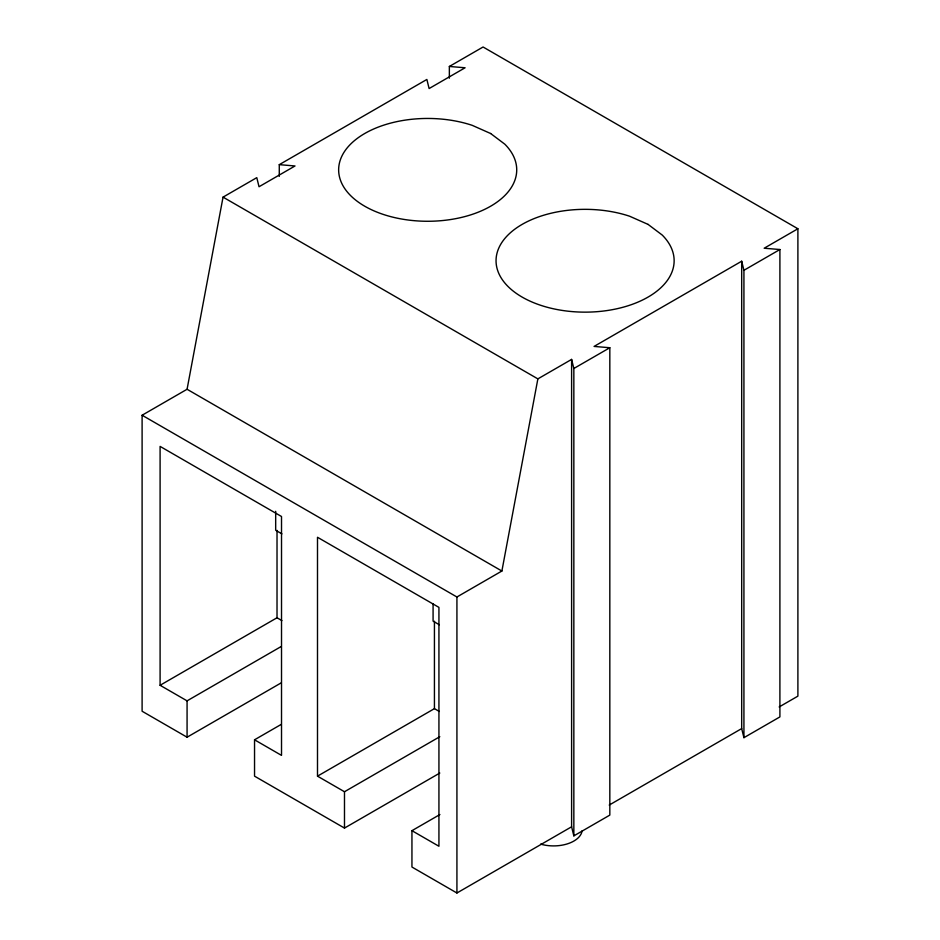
<?xml version="1.0" encoding="UTF-8"?>
<svg xmlns="http://www.w3.org/2000/svg" width="940" height="940" viewBox="0 0 940 940"><rect width="100%" height="100%" fill="white"/><g stroke="black" fill="none" stroke-linecap="round" stroke-linejoin="round"><path stroke-width="1.41" d="M281.13 682.91L187.072 737.207L142.105 711.239L142.105 415.233L187.072 389.266L223.05 197.13L256.784 177.648L259.029 186.743L295.007 165.969L279.274 164.665L279.274 176.391M142.105 415.233L456.922 596.994L501.889 571.027L537.868 378.879L571.602 359.409L573.846 368.492L573.846 835.872L609.825 815.109L609.825 347.73L594.08 346.425L741.684 261.214L743.928 270.297L743.928 737.677L779.906 716.914L779.906 249.523L764.173 248.231L797.895 228.761L797.895 696.141L779.154 706.951M279.274 164.665L426.866 79.454L429.11 88.548L465.089 67.774L449.355 66.47L449.355 78.196M449.355 66.47L483.078 47L797.895 228.761M573.846 368.492L609.825 347.73M743.928 270.297L779.906 249.523M439.803 773.056L344.487 828.081L254.54 776.158L254.54 739.803L281.518 755.384L281.518 516.506L160.094 446.394L160.094 685.284L277.018 617.768L281.93 620.6M160.094 685.284L187.072 700.852L281.13 646.556M254.54 739.803L281.225 724.399M571.602 359.409L571.602 826.789L456.922 893L411.943 867.033L411.943 830.678L438.933 846.259L438.933 607.381L317.497 537.269L317.497 776.158L434.433 708.643L439.332 711.474M317.497 776.158L344.487 791.739L439.803 736.702M411.943 830.678L439.908 814.545M609.226 805.063L741.684 728.594L741.684 261.214M223.05 197.13L537.868 378.879M187.072 389.266L501.889 571.027M281.918 533.873L275.679 530.266L275.679 511.325M439.332 624.748L433.082 621.14L433.082 603.668M741.684 728.594L743.928 737.677M571.602 826.789L573.846 835.872M456.922 596.994L456.922 893M434.433 621.246L434.433 708.643M344.487 791.739L344.487 828.081M277.018 530.371L277.018 617.768M187.072 700.852L187.072 737.207M582.119 830.819A28.623 16.521 0 0 1 540.606 844.108M490.645 133.515L472.209 125.337A89.041 51.406 0 0 0 339.998 160.94A89.041 51.406 0 0 0 443.151 220.489A89.041 51.406 0 0 0 504.792 144.161L490.645 133.515M648.059 224.39L629.612 216.224A89.041 51.406 0 0 0 497.401 251.814A89.041 51.406 0 0 0 600.554 311.363A89.041 51.406 0 0 0 662.207 235.035L648.059 224.39"/></g></svg>
